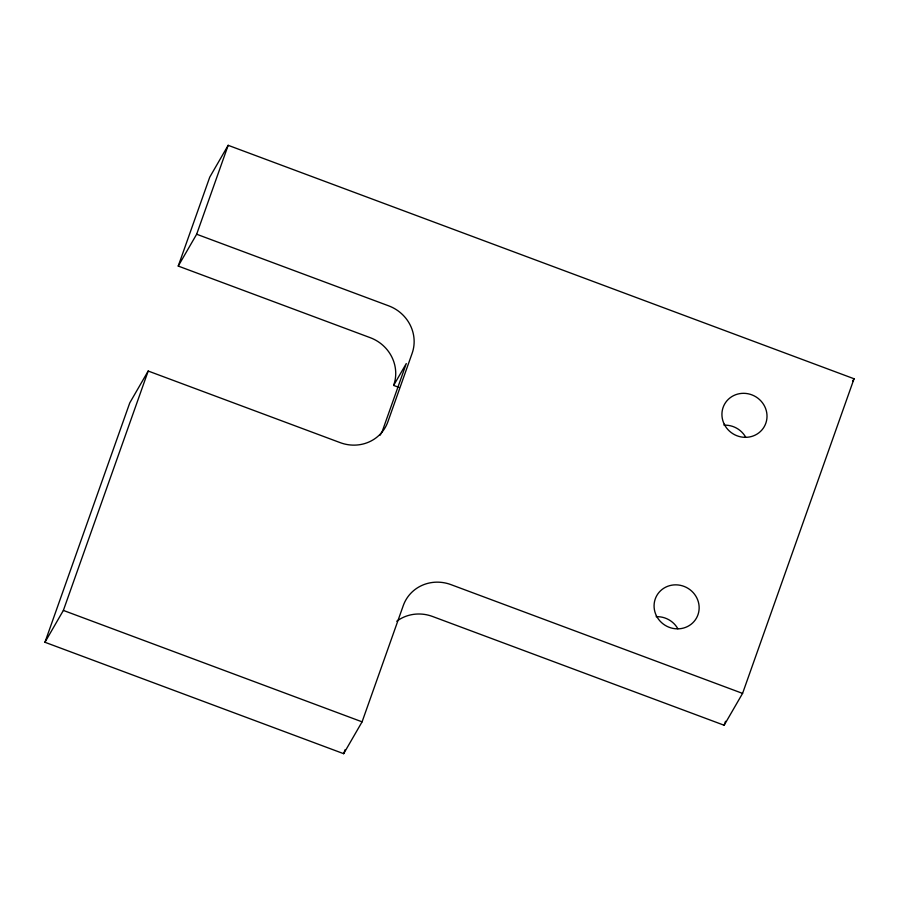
<?xml version="1.0" encoding="UTF-8"?>
<svg xmlns="http://www.w3.org/2000/svg" width="899" height="899" viewBox="0 0 899 899"><rect width="100%" height="100%" fill="white"/><g stroke="black" fill="none" stroke-linecap="round" stroke-linejoin="round"><path stroke-width="1.35" d="M178.238 266.07L209.748 177.159L228.166 145.312L854.05 378.76L742.574 693.399L450.961 584.631A38.005 36.23 30 0 0 403.28 605.566L362.083 721.841L343.665 753.688L44.95 642.268L129.771 402.876L148.189 371.029L340.227 442.656A38.005 36.23 30 0 0 387.907 421.721L412.135 353.318A38.005 36.23 30 0 0 388.694 305.851L196.656 234.234L178.238 266.07L370.276 337.698A38.005 36.23 30 0 1 393.627 385.424L398.886 387.379M44.95 642.268L63.368 610.421L148.189 371.029M196.656 234.234L228.166 145.312M343.665 753.688L345.07 749.721M396.751 621.254A38.005 36.23 30 0 1 432.543 616.478L724.144 725.246L725.549 721.279M380.131 435.172L382.142 431.666L406.292 363.533L393.627 385.424M852.69 381.12L854.05 378.76M724.144 725.246L742.574 693.399M63.368 610.421L362.083 721.841M724.01 425.182A22.801 21.733 30 0 1 745.732 437.251M656.146 616.703A22.801 21.733 30 0 1 677.868 628.772M724.234 424.204A22.801 21.733 30 0 0 763.195 428.329A22.801 21.733 30 0 0 745.968 393.447A22.801 21.733 30 0 0 724.234 424.204M656.382 615.725A22.801 21.733 30 0 0 695.343 619.838A22.801 21.733 30 0 0 678.104 584.968A22.801 21.733 30 0 0 656.382 615.725"/></g></svg>
